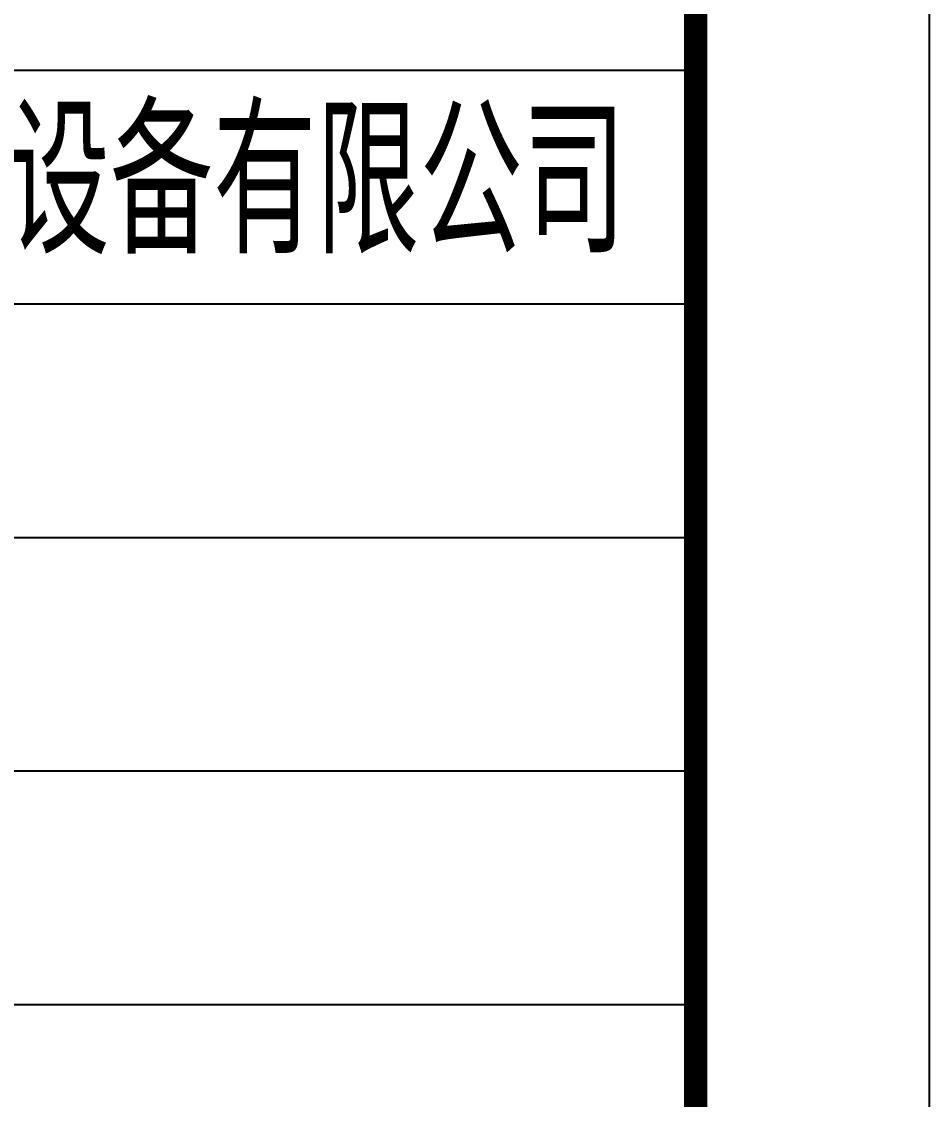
# Model space of a CAD drawing. Header units: millimetres. Extents: x 684779 to 686470, y 2544898 to 2545979.
# Drawn here: x 685617.53 to 685648.09, y 2545260.2 to 2545296.49 of the extents above; entities that cross this region are included whole.
import ezdxf

# ---------------------------------------------------------------- set-up
doc = ezdxf.new("R2010")
doc.units = ezdxf.units.MM
for name, color, linetype in [('13', 13, 'Continuous'), ('14', 14, 'Continuous'), ('PUB_TITLE', 4, 'Continuous')]:
    doc.layers.add(name, color=color, linetype=linetype)
doc.styles.add('_TCH_DIM', font='SIMPLEX', dxfattribs={"bigfont": 'GBCBIG'})

# ---------------------------------------------------------------- blocks, each defined once
blk = doc.blocks.new('图框')
at = {"layer": '14', "color": 14}
for p, q in [((97702, -70613), (121299, -70613)), ((97702, -72973), (121299, -72973)), ((97702, -75332), (121299, -75332)), ((97702, -77692), (121299, -77692)), ((97702, -80052), (121299, -80052))]:
    blk.add_line(p, q, dxfattribs=at)
at = {"layer": 'PUB_TITLE', "color": 14}
blk.add_lwpolyline([(-2490, -114031), (123660, -114031), (123660, -24931), (-2490, -24931)], close=True, dxfattribs=at)
at = {"layer": 'PUB_TITLE', "color": 14, "const_width": 236}
blk.add_lwpolyline([(3409, -111671), (121299, -111671), (121299, -27291), (3409, -27291)], close=True, dxfattribs=at)
at = {"layer": '13', "color": 7, "style": '_TCH_DIM'}
blk.add_text('佛山市天地元一净化设备有限公司', height=1446.81, dxfattribs=at).set_placement((104969, -72466))

msp = doc.modelspace()

# ---------------------------------------------------------------- block references
at = {"xscale": 0.003333333, "yscale": 0.003333333, "zscale": 0.003333333}
msp.add_blockref('图框', (685235.89, 2545530.23), dxfattribs=at)

doc.saveas('drawing.dxf')
